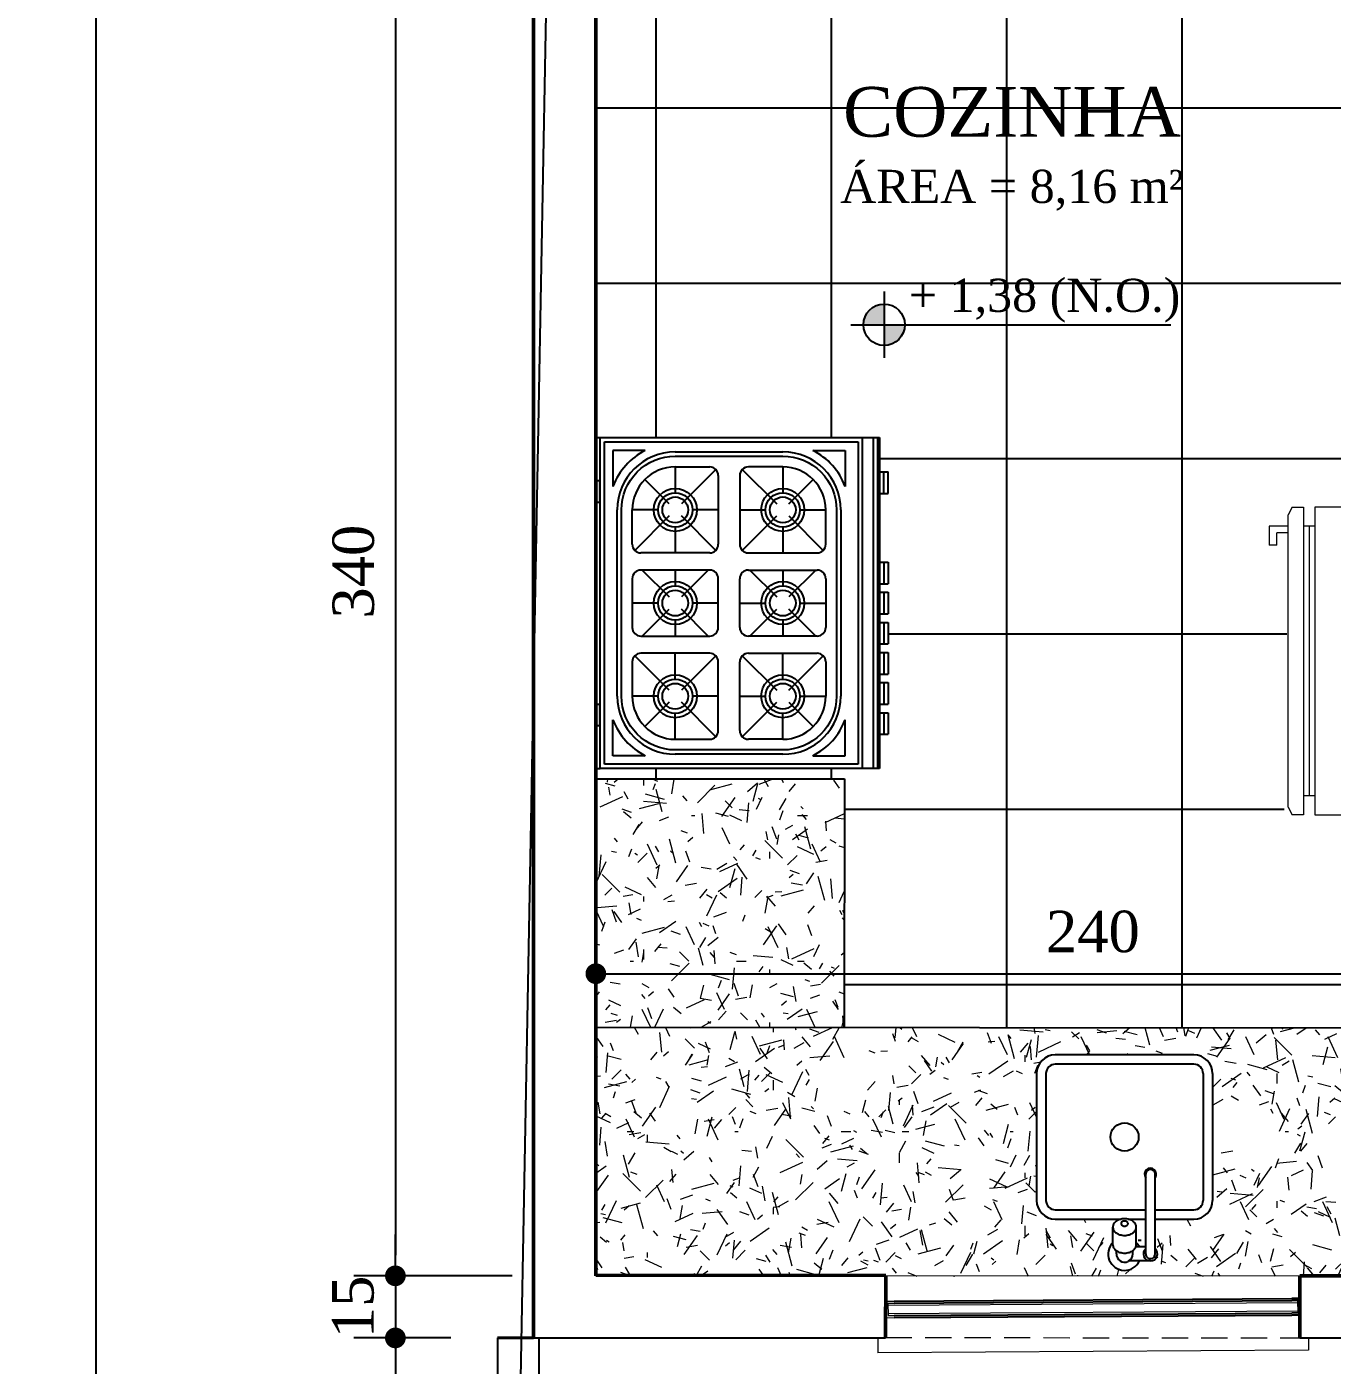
# Model space of a CAD drawing. Header units: centimetres. Extents: x -48696 to 156237, y -5617 to 29024.
# Drawn here: x -45875.9 to -45560.7, y 10159.6 to 10482.7 of the extents above; entities that cross this region are included whole.
import ezdxf

# ---------------------------------------------------------------- set-up
doc = ezdxf.new("R2010")
doc.units = ezdxf.units.CM
doc.linetypes.add('ACAD_ISO06W100', pattern=[36, 24, -3, 0, -3, 0, -3, 0, -3])
doc.linetypes.add('HIDDEN', pattern=[9.525, 6.35, -3.175])
for name, color, linetype in [('ACESSORIOS', 2, 'Continuous'), ('COZ', 3, 'Continuous'), ('COZINHA', 2, 'Continuous'), ('Hachuria - Moveis', 1, 'Continuous'), ('PAREDES', 5, 'Continuous'), ('Piso', 55, 'Continuous'), ('PN010', 1, 'Continuous'), ('Portas-Cotas', 2, 'Continuous'), ('Texto', 2, 'Continuous')]:
    doc.layers.add(name, color=color, linetype=linetype)
for name, color, linetype, lineweight in [('Corte Planta', 4, 'ACAD_ISO06W100', 40), ('Hachura', 1, 'Continuous', 9), ('Nível Fachada', 7, 'Continuous', 70), ('Parede Baixa', 5, 'Continuous', 50), ('Pilares Sub-solo', 7, 'Continuous', 70), ('Portas - Janelas', 2, 'Continuous', 20), ('Projeção Janela', 15, 'HIDDEN', 9)]:
    doc.layers.add(name, color=color, linetype=linetype, lineweight=lineweight)
doc.styles.add('Valéria', font='romantic.ttf', dxfattribs={"height": 10})
doc.dimstyles.new('Cota - 50', dxfattribs={"dimtxt": 10, "dimasz": 5, "dimexe": 10, "dimexo": 20, "dimgap": 5, "dimtad": 1, "dimtxsty": 'Valéria', "dimblk": 'DOT', "dimcen": 0, "dimclrd": 12, "dimclre": 12, "dimclrt": 2, "dimazin": 2, "dimtfac": 1, "dimtix": 1, "dimtmove": 0, "dimatfit": 3, "dimldrblk": 'DOT', "dimfxl": 1, "dimarcsym": 0})

# ---------------------------------------------------------------- blocks, each defined once
blk = doc.blocks.new('Pia Bancada Planta 01')
at = {"layer": 'COZ', "color": 2}
for p, q in [((0.435, 0.1875), (0.165, 0.1875)), ((0.125, 0.1475), (0.125, 0.0074)), ((0.145, 0.1475), (0.145, -0.045)), ((0.435, 0.1675), (0.165, 0.1675)), ((0.455, -0.1475), (0.455, 0.1475)), ((0.475, -0.1475), (0.475, 0.1475)), ((0.0509, 0.0175), (0.0579, 0.0175)), ((0.0705, 0.025), (0.1081, 0.025)), ((0.0359, -0.055), (0.0359, -0.0115)), ((0.0509, -0.0175), (0.0579, -0.0175)), ((0.0659, -0.045), (0.0659, -0.0241)), ((0.0705, -0.025), (0.1081, -0.025)), ((0.125, -0.0074), (0.125, -0.045)), ((0.0509, -0.045), (0.2209, -0.045)), ((0.0509, -0.065), (0.2209, -0.065)), ((0.125, -0.065), (0.125, -0.1475)), ((0.145, -0.065), (0.145, -0.1475)), ((0.435, -0.1675), (0.165, -0.1675)), ((0.435, -0.1875), (0.165, -0.1875))]:
    blk.add_line(p, q, dxfattribs=at)
blk.add_lwpolyline([(0.0705, 0.025, 0.133256), (0.0641, 0.0233, 0.106756), (0.058, 0.0177, 0.082828), (0.0543, 0.0099, 0.071352), (0.0528, 0, 0.071352), (0.0543, -0.0099, 0.082828), (0.058, -0.0177, 0.106756), (0.0641, -0.0233, 0.133256), (0.0705, -0.025, 0.133256)], format="xyb", dxfattribs=at)
for points in [[(0.1081, -0.025, 0.133256), (0.1145, -0.0233, 0.106756), (0.1206, -0.0177, 0.082828), (0.1244, -0.0099, 0.071352), (0.1258, 0, 0.071352), (0.1244, 0.0099, 0.082828), (0.1206, 0.0177, 0.106756), (0.1145, 0.0233, 0.133256), (0.1081, 0.025, 0.133256), (0.1017, 0.0233, 0.106756), (0.0956, 0.0177, 0.082828), (0.0919, 0.0099, 0.071352), (0.0904, 0, 0.071352), (0.0919, -0.0099, 0.082828), (0.0956, -0.0177, 0.106756), (0.1017, -0.0233, 0.133256)], [(0.1156, 0.0075, 0.133256), (0.1137, 0.007, 0.106756), (0.1119, 0.0053, 0.082828), (0.1107, 0.003, 0.071352), (0.1103, 0, 0.071352), (0.1107, -0.003, 0.082828), (0.1119, -0.0053, 0.106756), (0.1137, -0.007, 0.133256), (0.1156, -0.0075, 0.133256), (0.1175, -0.007, 0.106756), (0.1194, -0.0053, 0.082828), (0.1205, -0.003, 0.071352), (0.1209, 0, 0.071352), (0.1205, 0.003, 0.082828), (0.1194, 0.0053, 0.106756), (0.1175, 0.007, 0.133256)]]:
    blk.add_lwpolyline(points, format="xyb", close=True, dxfattribs=at)
blk.add_circle((0.3, 0), 0.03, dxfattribs=at)
for centre, radius, start, end in [((0.165, 0.1475), 0.04, 90, 180), ((0.435, 0.1475), 0.04, 0, 90), ((0.165, 0.1475), 0.02, 90, 180), ((0.435, 0.1475), 0.02, 0, 90), ((0.0509, 0), 0.035, 45.5847, 244.6231), ((0.0509, 0), 0.0175, 90, 204.62), ((0.0259, -0.0115), 0.01, 0, 24.62), ((0.0509, 0), 0.0175, 211.0027, 270), ((0.0509, 0), 0.035, 295.3769, 314.4153), ((0.0509, -0.055), 0.015, 41.8103, 318.1897), ((0.0509, -0.055), 0.01, 90.0002, 270.0002), ((0.2209, -0.055), 0.0125, 233.1301, 126.8699), ((0.2209, -0.055), 0.01, 270.0001, 90.0001), ((0.165, -0.1475), 0.04, 180, 270), ((0.165, -0.1475), 0.02, 180, 270), ((0.435, -0.1475), 0.04, 270, 0), ((0.435, -0.1475), 0.02, 270, 360)]:
    blk.add_arc(centre, radius, start, end, dxfattribs=at)
blk = doc.blocks.new('6-PL')
at = {"layer": 'COZINHA'}
h = blk.add_hatch(color=1, dxfattribs=at)
h.dxf.hatch_style = 1
h.paths.add_polyline_path([(-69, -3), (-69, -4), (-64, -4), (-64, -3)])
h.paths.add_polyline_path([(-17, -3), (-17, -4), (-12, -4), (-12, -3)])
at = {"layer": 'COZINHA', "color": 15}
for p, q in [((-79, -3), (-69, -3)), ((-79, -3), (-79, -4)), ((-64, -3), (-17, -3)), ((-12, -3), (-2, -3)), ((-2, -3), (-2, -4)), ((-76, -7), (-67.64, -7)), ((-76, -14.51), (-76, -7)), ((-5, -7), (-13.36, -7)), ((-5, -14.51), (-5, -7)), ((-76, -53.49), (-76, -61)), ((-5, -53.49), (-5, -61)), ((-76, -61), (-67.64, -61)), ((-5, -61), (-13.36, -61)), ((-2, -67.5), (-79, -67.5)), ((-2, -68.5), (-79, -68.5))]:
    blk.add_line(p, q, dxfattribs=at)
at = {"layer": 'COZINHA', "color": 1}
for p, q in [((-69, -3), (-64, -3)), ((-69, -3), (-69, -4)), ((-64, -3), (-64, -4)), ((-17, -3), (-12, -3)), ((-17, -3), (-17, -4)), ((-12, -3), (-12, -4)), ((-79, -4), (-2, -4)), ((-78, -5), (-3, -5)), ((-78, -64), (-78, -5)), ((-3, -5), (-3, -64)), ((-62.17, -8), (-18.83, -8)), ((-62.17, -17.5), (-62.17, -11.5)), ((-54.17, -11.5), (-62.17, -11.5)), ((-60.75, -20.09), (-52.75, -12.09)), ((-34.83, -11.5), (-46.17, -11.5)), ((-40.5, -17.5), (-40.5, -11.5)), ((-20.25, -20.09), (-28.25, -12.09)), ((-26.83, -11.5), (-18.83, -11.5)), ((-18.83, -17.5), (-18.83, -11.5)), ((-63.58, -20.09), (-69.24, -14.43)), ((-52.17, -29.5), (-52.17, -13.5)), ((-48.17, -13.5), (-48.17, -29.5)), ((-48.17, -13.83), (-41.91, -20.09)), ((-32.83, -13.83), (-39.09, -20.09)), ((-32.83, -29.5), (-32.83, -13.5)), ((-28.83, -29.5), (-28.83, -13.5)), ((-17.42, -20.09), (-11.76, -14.43)), ((-75.67, -46.5), (-75.67, -21.5)), ((-72.17, -21.5), (-72.17, -29.5)), ((-72.17, -21.5), (-66.17, -21.5)), ((-58.17, -21.5), (-52.17, -21.5)), ((-44.5, -21.5), (-48.17, -21.5)), ((-32.83, -21.5), (-36.5, -21.5)), ((-22.83, -21.5), (-28.83, -21.5)), ((-8.83, -21.5), (-14.83, -21.5)), ((-8.83, -21.5), (-8.83, -29.5)), ((-5.33, -21.5), (-5.33, -46.5)), ((-71.58, -30.91), (-63.58, -22.91)), ((-52.75, -30.91), (-60.75, -22.91)), ((-48.17, -29.17), (-41.91, -22.91)), ((-32.83, -29.17), (-39.09, -22.91)), ((-28.25, -30.91), (-20.25, -22.91)), ((-9.42, -30.91), (-17.42, -22.91)), ((-62.17, -31.5), (-62.17, -25.5)), ((-40.5, -31.5), (-40.5, -25.5)), ((-18.83, -31.5), (-18.83, -25.5)), ((-70.17, -31.5), (-54.17, -31.5)), ((-46.17, -31.5), (-34.83, -31.5)), ((-10.83, -31.5), (-26.83, -31.5)), ((-71.58, -37.09), (-63.58, -45.09)), ((-70.17, -36.5), (-54.17, -36.5)), ((-62.17, -36.5), (-62.17, -42.5)), ((-52.75, -37.09), (-60.75, -45.09)), ((-46.17, -36.5), (-34.83, -36.5)), ((-40.5, -36.5), (-40.5, -42.5)), ((-28.25, -37.09), (-20.25, -45.09)), ((-10.83, -36.5), (-26.83, -36.5)), ((-18.83, -36.5), (-18.83, -42.5)), ((-9.42, -37.09), (-17.42, -45.09)), ((-72.17, -46.5), (-72.17, -38.5)), ((-52.17, -38.5), (-52.17, -54.5)), ((-48.17, -54.5), (-48.17, -38.5)), ((-48.17, -38.83), (-41.91, -45.09)), ((-32.83, -38.83), (-39.09, -45.09)), ((-32.83, -38.5), (-32.83, -54.5)), ((-28.83, -38.5), (-28.83, -54.5)), ((-8.83, -46.5), (-8.83, -38.5)), ((-72.17, -46.5), (-66.17, -46.5)), ((-58.17, -46.5), (-52.17, -46.5)), ((-44.5, -46.5), (-48.17, -46.5)), ((-32.83, -46.5), (-36.5, -46.5)), ((-22.83, -46.5), (-28.83, -46.5)), ((-8.83, -46.5), (-14.83, -46.5)), ((-63.58, -47.91), (-69.24, -53.57)), ((-60.75, -47.91), (-52.75, -55.91)), ((-48.17, -54.17), (-41.91, -47.91)), ((-32.83, -54.17), (-39.09, -47.91)), ((-20.25, -47.91), (-28.25, -55.91)), ((-17.42, -47.91), (-11.76, -53.57)), ((-62.17, -50.5), (-62.17, -56.5)), ((-40.5, -50.5), (-40.5, -56.5)), ((-18.83, -50.5), (-18.83, -56.5)), ((-54.17, -56.5), (-62.17, -56.5)), ((-34.83, -56.5), (-46.17, -56.5)), ((-26.83, -56.5), (-18.83, -56.5)), ((-18.83, -60), (-62.17, -60)), ((-3, -64), (-78, -64)), ((-66, -70), (-71, -70)), ((-59, -70), (-64, -70)), ((-52, -70), (-57, -70)), ((-45, -70), (-50, -70)), ((-38, -70), (-43, -70)), ((-31, -70), (-36, -70)), ((-15, -70), (-10, -70))]:
    blk.add_line(p, q, dxfattribs=at)
at = {"layer": 'COZINHA', "color": 2}
for p, q in [((-79, -69), (-79, -4)), ((-2, -4), (-2, -69)), ((-2, -65), (-79, -65)), ((-2, -69), (-79, -69)), ((-71, -69), (-71, -71)), ((-66, -71), (-71, -71)), ((-66, -69), (-66, -71)), ((-64, -69), (-64, -71)), ((-64, -69), (-64, -71)), ((-59, -71), (-64, -71)), ((-59, -69), (-59, -71)), ((-57, -69), (-57, -71)), ((-52, -71), (-57, -71)), ((-52, -69), (-52, -71)), ((-50, -69), (-50, -71)), ((-45, -71), (-50, -71)), ((-45, -69), (-45, -71)), ((-43, -69), (-43, -71)), ((-38, -71), (-43, -71)), ((-38, -69), (-38, -71)), ((-36, -69), (-36, -71)), ((-31, -71), (-36, -71)), ((-31, -69), (-31, -71)), ((-15, -69), (-15, -71)), ((-15, -71), (-10, -71)), ((-10, -69), (-10, -71))]:
    blk.add_line(p, q, dxfattribs=at)
at = {"layer": 'COZINHA', "color": 15}
blk.add_lwpolyline([(-62.17, -59, -0.414214), (-74.67, -46.5), (-74.67, -21.5, -0.414214), (-62.17, -9), (-18.83, -9, -0.414214), (-6.33, -21.5), (-6.33, -46.5, -0.414214), (-18.83, -59)], format="xyb", close=True, dxfattribs=at)
for centre in [(-62.17, -21.5), (-40.5, -21.5), (-18.83, -21.5), (-62.17, -46.5), (-40.5, -46.5), (-18.83, -46.5)]:
    blk.add_circle(centre, 5, dxfattribs=at)
at = {"layer": 'COZINHA', "color": 1}
for centre, radius in [((-62.17, -21.5), 4), ((-62.17, -21.5), 3), ((-40.5, -21.5), 4), ((-40.5, -21.5), 3), ((-18.83, -21.5), 4), ((-18.83, -21.5), 3), ((-62.17, -46.5), 4), ((-62.17, -46.5), 3), ((-40.5, -46.5), 4), ((-40.5, -46.5), 3), ((-18.83, -46.5), 4), ((-18.83, -46.5), 3)]:
    blk.add_circle(centre, radius, dxfattribs=at)
at = {"layer": 'COZINHA', "color": 15}
for centre, start, end in [((-62.17, -21.5), 110.6935, 153.1857), ((-18.83, -21.5), 26.8143, 69.3065), ((-62.17, -46.5), 206.8143, 249.3065), ((-18.83, -46.5), 290.6935, 333.1857)]:
    blk.add_arc(centre, 15.5, start, end, dxfattribs=at)
at = {"layer": 'COZINHA', "color": 1}
for centre, radius, start, end in [((-62.17, -21.5), 13.5, 90, 180), ((-18.83, -21.5), 13.5, 0, 90), ((-62.17, -21.5), 10, 90, 180), ((-54.17, -13.5), 2, 0, 90), ((-46.17, -13.5), 2, 90, 180), ((-34.83, -13.5), 2, 0, 90), ((-26.83, -13.5), 2, 90, 180), ((-18.83, -21.5), 10, 0, 90), ((-70.17, -29.5), 2, 180, 270), ((-54.17, -29.5), 2, 270, 0), ((-46.17, -29.5), 2, 180, 270), ((-34.83, -29.5), 2, 270, 0), ((-26.83, -29.5), 2, 180, 270), ((-10.83, -29.5), 2, 270, 0), ((-70.17, -38.5), 2, 90, 180), ((-54.17, -38.5), 2, 0, 90), ((-46.17, -38.5), 2, 90, 180), ((-34.83, -38.5), 2, 0, 90), ((-26.83, -38.5), 2, 90, 180), ((-10.83, -38.5), 2, 0, 90), ((-62.17, -46.5), 13.5, 180, 270), ((-62.17, -46.5), 10, 180, 270), ((-18.83, -46.5), 13.5, 270, 0), ((-18.83, -46.5), 10, 270, 0), ((-54.17, -54.5), 2, 270, 0), ((-46.17, -54.5), 2, 180, 270), ((-34.83, -54.5), 2, 270, 0), ((-26.83, -54.5), 2, 180, 270)]:
    blk.add_arc(centre, radius, start, end, dxfattribs=at)
blk = doc.blocks.new('Fogão 6 Planta 04')
at = {"layer": 'PAREDES', "xscale": -1}
blk.add_blockref('6-PL', (340.76, 314.37), dxfattribs=at)
blk = doc.blocks.new('gel')
at = {"layer": 'Hachura'}
for p, q in [((33132.79, 7050.49), (33203.79, 7050.49)), ((33132.79, 7050.49), (33132.79, 7048.49)), ((33203.79, 7050.49), (33203.79, 7048.49)), ((33208.79, 7048.49), (33127.79, 7048.49)), ((33127.79, 7048.49), (33127.79, 6977.99)), ((33208.79, 7039.49), (33208.79, 7048.49)), ((33208.79, 6977.99), (33208.79, 7039.49)), ((33127.79, 6977.99), (33132.79, 6977.99)), ((33132.79, 6977.99), (33203.79, 6977.99)), ((33132.79, 6977.99), (33132.79, 6974.99)), ((33132.79, 6976.49), (33203.79, 6976.49)), ((33203.79, 6977.99), (33208.79, 6977.99)), ((33203.79, 6977.99), (33203.79, 6974.99)), ((33127.79, 6971.99), (33127.79, 6974.99)), ((33127.79, 6974.99), (33208.79, 6974.99)), ((33208.79, 6974.99), (33208.79, 6971.99)), ((33127.79, 6971.99), (33129.79, 6970.99)), ((33206.79, 6970.99), (33129.79, 6970.99)), ((33134.51, 6970.99), (33134.51, 6967.99)), ((33206.79, 6970.99), (33208.79, 6971.99)), ((33132.79, 6965.99), (33137.79, 6965.99)), ((33137.79, 6967.99), (33134.51, 6967.99)), ((33137.79, 6967.99), (33137.79, 6965.99))]:
    blk.add_line(p, q, dxfattribs=at)
blk.add_lwpolyline([(33132.81, 6970.99), (33132.79, 6968.99), (33132.79, 6965.99)], dxfattribs=at)
blk = doc.blocks.new('_Dot')
at = {"color": 0, "linetype": 'ByBlock', "lineweight": -2}
blk.add_line((-0.5, 0), (-1, 0), dxfattribs=at)
at = {"color": 0, "linetype": 'ByBlock', "const_width": 0.5}
blk.add_lwpolyline([(-0.25, 0, 1), (0.25, 0, 1)], format="xyb", close=True, dxfattribs=at)
blk = doc.blocks.new('*D1685')
at = {"color": 12, "lineweight": -2, "transparency": 16777216}
for p, q in [((-45773.54, 12272.74), (-45869.23, 12272.74)), ((-45859.23, 12267.74), (-45859.23, 9837.74)), ((-45778.11, 9832.74), (-45869.23, 9832.74))]:
    blk.add_line(p, q, dxfattribs=at)
at = {"layer": 'Defpoints', "color": 0, "transparency": 16777216}
for p in [(-45753.54, 12272.74), (-45859.23, 9832.74), (-45758.11, 9832.74)]:
    blk.add_point(p, dxfattribs=at)
at = {"color": 12, "lineweight": -2, "transparency": 16777216, "xscale": 5, "yscale": 5, "zscale": 5}
for p, rotation in [((-45859.23, 12272.74), 90), ((-45859.23, 9832.74), 270)]:
    blk.add_blockref('_Dot', p, dxfattribs=dict(at, rotation=rotation))
at = {"color": 2, "transparency": 16777216, "insert": (-45869.35, 11052.74), "char_height": 10, "attachment_point": 5, "rotation": 90, "style": 'Valéria'}
blk.add_mtext('2440', dxfattribs=at)
blk = doc.blocks.new('*D1702')
at = {"color": 12, "lineweight": -2, "transparency": 16777216}
for p, q in [((-45758.51, 10521.15), (-45796.91, 10521.15)), ((-45786.91, 10516.15), (-45786.91, 10186.15)), ((-45758.74, 10181.15), (-45796.91, 10181.15))]:
    blk.add_line(p, q, dxfattribs=at)
at = {"layer": 'Defpoints', "color": 0, "transparency": 16777216}
for p in [(-45738.51, 10521.15), (-45786.91, 10181.15), (-45738.74, 10181.15)]:
    blk.add_point(p, dxfattribs=at)
at = {"color": 12, "lineweight": -2, "transparency": 16777216, "xscale": 5, "yscale": 5, "zscale": 5}
for p, rotation in [((-45786.91, 10521.15), 90), ((-45786.91, 10181.15), 270)]:
    blk.add_blockref('_Dot', p, dxfattribs=dict(at, rotation=rotation))
at = {"color": 2, "transparency": 16777216, "insert": (-45797.02, 10351.15), "char_height": 10, "attachment_point": 5, "rotation": 90, "style": 'Valéria'}
blk.add_mtext('340', dxfattribs=at)
blk = doc.blocks.new('*D1761')
at = {"color": 12, "lineweight": -2, "transparency": 16777216}
for p, q in [((-45786.91, 10186.15), (-45786.91, 10191.15)), ((-45758.74, 10181.15), (-45796.91, 10181.15)), ((-45786.91, 10181.15), (-45786.91, 10166.16)), ((-45773.54, 10166.16), (-45796.91, 10166.16)), ((-45786.91, 10161.16), (-45786.91, 10156.16))]:
    blk.add_line(p, q, dxfattribs=at)
at = {"layer": 'Defpoints', "color": 0, "transparency": 16777216}
for p in [(-45738.74, 10181.15), (-45786.91, 10166.16), (-45753.54, 10166.16)]:
    blk.add_point(p, dxfattribs=at)
at = {"color": 12, "lineweight": -2, "transparency": 16777216, "xscale": 5, "yscale": 5, "zscale": 5}
for p, rotation in [((-45786.91, 10181.15), 270), ((-45786.91, 10166.16), 90)]:
    blk.add_blockref('_Dot', p, dxfattribs=dict(at, rotation=rotation))
at = {"color": 2, "transparency": 16777216, "insert": (-45797.1, 10173.66), "char_height": 10, "attachment_point": 5, "rotation": 90, "style": 'Valéria'}
blk.add_mtext('15', dxfattribs=at)
blk = doc.blocks.new('*D1762')
at = {"color": 12, "lineweight": -2, "transparency": 16777216}
for p, q in [((-45773.54, 10166.16), (-45796.91, 10166.16)), ((-45786.91, 10161.16), (-45786.91, 9848.16)), ((-45773.54, 9843.16), (-45796.91, 9843.16))]:
    blk.add_line(p, q, dxfattribs=at)
at = {"layer": 'Defpoints', "color": 0, "transparency": 16777216}
for p in [(-45753.54, 10166.16), (-45786.91, 9843.16), (-45753.54, 9843.16)]:
    blk.add_point(p, dxfattribs=at)
at = {"color": 12, "lineweight": -2, "transparency": 16777216, "xscale": 5, "yscale": 5, "zscale": 5}
for p, rotation in [((-45786.91, 10166.16), 90), ((-45786.91, 9843.16), 270)]:
    blk.add_blockref('_Dot', p, dxfattribs=dict(at, rotation=rotation))
at = {"color": 2, "transparency": 16777216, "insert": (-45797.01, 10004.66), "char_height": 10, "attachment_point": 5, "rotation": 90, "style": 'Valéria'}
blk.add_mtext('323', dxfattribs=at)
blk = doc.blocks.new('*D1714')
at = {"color": 12, "lineweight": -2, "transparency": 16777216}
for p, q in [((-45738.51, 10201.15), (-45738.51, 10264.09)), ((-45498.51, 10201.15), (-45498.51, 10264.09)), ((-45733.51, 10254.09), (-45503.51, 10254.09))]:
    blk.add_line(p, q, dxfattribs=at)
at = {"layer": 'Defpoints', "color": 0, "transparency": 16777216}
for p in [(-45498.51, 10254.09), (-45738.51, 10181.15), (-45498.51, 10181.15)]:
    blk.add_point(p, dxfattribs=at)
at = {"color": 12, "lineweight": -2, "transparency": 16777216, "xscale": 5, "yscale": 5, "zscale": 5, "rotation": 180}
blk.add_blockref('_Dot', (-45738.51, 10254.09), dxfattribs=at)
at = {"color": 12, "lineweight": -2, "transparency": 16777216, "xscale": 5, "yscale": 5, "zscale": 5}
blk.add_blockref('_Dot', (-45498.51, 10254.09), dxfattribs=at)
at = {"color": 2, "transparency": 16777216, "insert": (-45618.51, 10264.21), "char_height": 10, "attachment_point": 5, "style": 'Valéria'}
blk.add_mtext('240', dxfattribs=at)

msp = doc.modelspace()

# ---------------------------------------------------------------- hatches: boundary and pattern name
h = msp.add_hatch()
h.set_pattern_fill('GRASS2', color=74, scale=15, pattern_type=2)
h.set_pattern_definition([(360, (-35556.843, -1339.721), (15, 15), [2.25, -0.45, 0.6, -0.45, 2.25, -9]), (360, (-35557.593, -1339.271), (15, 15), [1.5, -1.125, 2.25, -1.125, 1.5, -7.5]), (360, (-35552.343, -1333.271), (15, 15), [1.875, -0.75, 1.875, -10.5]), (360, (-35559.843, -1330.271), (15, 15), [0.75, -1.5, 0.75, -12]), (90, (-35558.343, -1330.271), (-15, 15), [1.35, -13.65]), (90, (-35553.843, -1339.271), (-15, 15), [1.5, -13.5]), (90, (-35550.093, -1333.271), (-15, 15), [1.5, -13.5]), (45, (-35551.893, -1339.421), (9e-15, 15), [1.5, -19.713203]), (135, (-35555.793, -1339.421), (-15, 9e-15), [1.5, -19.713203]), (63.43495, (-35552.343, -1339.3465), (8e-10, 15), [1.5, -32.04102]), (75.963757, (-35553.093, -1339.2715), (5e-10, 15), [1.5, -60.346584]), (75.963757, (-35549.343, -1333.2715), (5e-10, 15), [1.2, -60.646584]), (75.963757, (-35558.043, -1330.2715), (5e-10, 15), [1.05, -60.796584]), (104.036243, (-35554.593, -1339.2715), (-5e-10, 15), [1.5, -60.346584]), (104.036243, (-35550.843, -1333.2715), (-5e-10, 15), [1.2, -60.646584]), (104.036243, (-35558.643, -1330.2715), (-5e-10, 15), [1.05, -60.796584]), (116.56505, (-35555.343, -1339.3465), (-6e-09, 15), [1.5, -32.041002])])
h.paths.add_polyline_path([(-45605.76078, 10194.83309), (-45608.54427, 10194.83309), (-45608.54427, 10194.06821), (-45607.66089, 10193.60976), (-45607.66089, 10192.19222), (-45607.66089, 10188.77875, -0.047372104), (-45607.27686, 10188.13458), (-45605.76078, 10188.13458)])
at = {"layer": 'Hachura', "transparency": 33554687}
h = msp.add_hatch(dxfattribs=at)
h.set_pattern_fill('TEXTURED', color=55, scale=40, angle=270, pattern_type=2)
h.set_pattern_definition([(270, (-29067.817, -1503.716), (30.4, -17.6), [1.6, -26.8, 1.2, -11.6, 2.4, -28.4]), (275, (-29053.417, -1485.716), (31.09103, -15.750172), [3.2, -26.8, 2.4, -11.6, 4.8, -28.4]), (280, (-29051.417, -1496.116), (38.045905, -10.75682), [2.8, -6.8, 3.6, -21.2, 2, -26.4]), (285, (-29047.817, -1488.916), (35.95474, -9.00093), [5.6, -6.8, 6, -21.2, 4.4, -26.4]), (290, (-29064.217, -1492.116), (29.4635, -17.796127), [3.2, -22, 2.8, -16.4, 2, -12.8]), (295, (-29069.817, -1497.716), (29.161135, -19.944628), [4.4, -22, 5.6, -16.4, 4.8, -12.8]), (300, (-29066.617, -1503.716), (33.873582, 2.929234), [2, -13.2, 1.6, -19.6, 1.2, -26]), (305, (-29081.017, -1485.716), (39.68401, -2.976477), [4.4, -13.2, 3.2, -19.6, 2.4, -26]), (310, (-29057.817, -1492.516), (28.84938, -4.511456), [1.6, -17.6, 1.2, -11.2, 3.2, -20.4]), (315, (-29072.217, -1492.516), (39.315137, 8.20244), [3.2, -17.6, 2.4, -11.2, 6, -20.4]), (320, (-29072.217, -1498.516), (31.431133, 10.699715), [0.8, -14.8, 2, -24.4, 2.4, -12.4]), (330, (-29069.417, -1499.716), (29.827688, 13.26307), [2, -16.4, 0.8, -19.2, 1.6, -14.8]), (335, (-29069.417, -1485.316), (41.609064, 9.726552), [4.4, -16.4, 1.6, -19.2, 3.2, -14.8]), (340, (-29074.217, -1495.316), (28.744913, 14.652303), [1.2, -7.6, 2.4, -12.8, 1.6, -17.6]), (345, (-29077.817, -1480.916), (31.08549, 31.01116), [2.4, -7.6, 4.8, -12.8, 3.2, -17.6]), (350, (-29050.617, -1497.316), (21.962593, 27.808713), [2.8, -17.6, 1.2, -20.8, 2.4, -19.6]), (355, (-29079.417, -1500.916), (19.76909, 33.20336), [5.6, -17.6, 2.4, -20.8, 4.8, -19.6]), (360, (-29067.817, -1499.716), (14.8, 35.2), [2.4, -12.4, 1.6, -24.4, 0.8, -24.8]), (5, (-29053.417, -1485.316), (26.021003, 37.611), [4.8, -12.4, 1.6, -24.4, 1.6, -24.8]), (10, (-29055.417, -1493.316), (19.352705, 33.06286), [2.8, -15.6, 2.4, -12.8, 2.8, -29.2]), (15, (-29048.217, -1500.516), (16.397444, 34.623746), [5.6, -15.6, 4.8, -12.8, 5.6, -29.2]), (20, (-29078.217, -1490.516), (10.892152, 32.058712), [3.2, -10.4, 1.6, -21.2, 2.4, -23.2]), (25, (-29078.217, -1512.116), (8.056603, 32.886033), [6, -10.4, 3.2, -21.2, 4.8, -23.2]), (30, (-29073.417, -1479.716), (3.79897, 38.219993), [2, -26.8, 2.4, -12.4, 2.8, -16.4]), (35, (-29069.817, -1483.316), (1.337493, 43.41948), [4.4, -26.8, 4.8, -12.4, 5.6, -16.4]), (40, (-29082.217, -1488.516), (9.502144, 37.21437), [1.2, -8.8, 1.6, -17.2, 3.2, -22.4]), (45, (-29078.617, -1492.116), (6.22254, 42.992092), [2.4, -8.8, 3.2, -17.2, 6, -22.4]), (50, (-29050.217, -1476.516), (-4.560758, 29.412914), [2.4, -14.4, 2.8, -12.4, 1.6, -16.8]), (55, (-29075.417, -1492.516), (-10.055855, 30.968367), [4.8, -14.4, 5.6, -12.4, 3.2, -16.8]), (60, (-29084.617, -1509.716), (-16.1023, 27.309996), [1.6, -11.2, 3.2, -24.8, 2.8, -22.8]), (65, (-29062.617, -1506.116), (-13.856973, 35.59079), [3.2, -11.2, 6, -24.8, 5.6, -22.8]), (70, (-29062.217, -1483.316), (-21.65716, 31.720143), [2.4, -16.8, 2, -15.2, 1.6, -24.4]), (75, (-29076.617, -1479.716), (-26.884924, 34.120974), [4.8, -16.8, 4.4, -15.2, 3.2, -24.4]), (80, (-29071.817, -1485.716), (-22.549755, 28.75254), [3.6, -13.2, 2.4, -18, 3.2, -17.6]), (85, (-29053.817, -1503.716), (-32.1425, 27.30531), [4.4, -13.2, 4.8, -18, 5.2, -17.6])])
h.paths.add_polyline_path([(-45678.50347, 10301.11717), (-45738.53845, 10301.15218), (-45738.53845, 10241.15217), (-45678.53846, 10241.11718)])
h = msp.add_hatch(dxfattribs=at)
h.set_pattern_fill('TEXTURED', color=55, scale=40, angle=270, pattern_type=2)
h.set_pattern_definition([(270, (-35542.143, -1368.82), (30.4, -17.6), [1.6, -26.8, 1.2, -11.6, 2.4, -28.4]), (275, (-35527.743, -1350.821), (31.09103, -15.75017), [3.2, -26.8, 2.4, -11.6, 4.8, -28.4]), (280, (-35525.743, -1361.22), (38.045905, -10.75682), [2.8, -6.8, 3.6, -21.2, 2, -26.4]), (285, (-35522.143, -1354.02), (35.95474, -9.00093), [5.6, -6.8, 6, -21.2, 4.4, -26.4]), (290, (-35538.543, -1357.221), (29.4635, -17.796127), [3.2, -22, 2.8, -16.4, 2, -12.8]), (295, (-35544.143, -1362.821), (29.161135, -19.944628), [4.4, -22, 5.6, -16.4, 4.8, -12.8]), (300, (-35540.943, -1368.82), (33.87358, 2.929234), [2, -13.2, 1.6, -19.6, 1.2, -26]), (305, (-35555.343, -1350.82), (39.68401, -2.97648), [4.4, -13.2, 3.2, -19.6, 2.4, -26]), (310, (-35532.143, -1357.621), (28.84938, -4.511456), [1.6, -17.6, 1.2, -11.2, 3.2, -20.4]), (315, (-35546.543, -1357.62), (39.31514, 8.20244), [3.2, -17.6, 2.4, -11.2, 6, -20.4]), (320, (-35546.543, -1363.621), (31.43113, 10.699715), [0.8, -14.8, 2, -24.4, 2.4, -12.4]), (330, (-35543.743, -1364.821), (29.82769, 13.26307), [2, -16.4, 0.8, -19.2, 1.6, -14.8]), (335, (-35543.743, -1350.421), (41.609064, 9.72655), [4.4, -16.4, 1.6, -19.2, 3.2, -14.8]), (340, (-35548.543, -1360.421), (28.744913, 14.652303), [1.2, -7.6, 2.4, -12.8, 1.6, -17.6]), (345, (-35552.143, -1346.02), (31.08549, 31.01116), [2.4, -7.6, 4.8, -12.8, 3.2, -17.6]), (350, (-35524.943, -1362.42), (21.962593, 27.80871), [2.8, -17.6, 1.2, -20.8, 2.4, -19.6]), (355, (-35553.743, -1366.02), (19.76909, 33.20336), [5.6, -17.6, 2.4, -20.8, 4.8, -19.6]), (360, (-35542.143, -1364.82), (14.8, 35.2), [2.4, -12.4, 1.6, -24.4, 0.8, -24.8]), (5, (-35527.743, -1350.42), (26.021, 37.611), [4.8, -12.4, 1.6, -24.4, 1.6, -24.8]), (10, (-35529.743, -1358.421), (19.352705, 33.06286), [2.8, -15.6, 2.4, -12.8, 2.8, -29.2]), (15, (-35522.543, -1365.621), (16.397444, 34.623746), [5.6, -15.6, 4.8, -12.8, 5.6, -29.2]), (20, (-35552.543, -1355.621), (10.89215, 32.05871), [3.2, -10.4, 1.6, -21.2, 2.4, -23.2]), (25, (-35552.543, -1377.221), (8.056603, 32.886033), [6, -10.4, 3.2, -21.2, 4.8, -23.2]), (30, (-35547.743, -1344.82), (3.79897, 38.21999), [2, -26.8, 2.4, -12.4, 2.8, -16.4]), (35, (-35544.143, -1348.42), (1.33749, 43.41948), [4.4, -26.8, 4.8, -12.4, 5.6, -16.4]), (40, (-35556.543, -1353.621), (9.502144, 37.21437), [1.2, -8.8, 1.6, -17.2, 3.2, -22.4]), (45, (-35552.943, -1357.221), (6.22254, 42.992092), [2.4, -8.8, 3.2, -17.2, 6, -22.4]), (50, (-35524.543, -1341.621), (-4.56076, 29.412914), [2.4, -14.4, 2.8, -12.4, 1.6, -16.8]), (55, (-35549.743, -1357.621), (-10.055855, 30.968367), [4.8, -14.4, 5.6, -12.4, 3.2, -16.8]), (60, (-35558.943, -1374.821), (-16.1023, 27.309996), [1.6, -11.2, 3.2, -24.8, 2.8, -22.8]), (65, (-35536.943, -1371.221), (-13.856973, 35.59079), [3.2, -11.2, 6, -24.8, 5.6, -22.8]), (70, (-35536.543, -1348.42), (-21.65716, 31.720143), [2.4, -16.8, 2, -15.2, 1.6, -24.4]), (75, (-35550.943, -1344.82), (-26.88492, 34.120974), [4.8, -16.8, 4.4, -15.2, 3.2, -24.4]), (80, (-35546.143, -1350.821), (-22.549755, 28.75254), [3.6, -13.2, 2.4, -18, 3.2, -17.6]), (85, (-35528.143, -1368.82), (-32.1425, 27.30531), [4.4, -13.2, 4.8, -18, 5.2, -17.6])])
h.paths.add_polyline_path([(-45589.61078, 10199.36643, -0.414213562), (-45594.14411, 10194.83309), (-45603.49411, 10194.83309), (-45603.49411, 10187.70168, -0.688500258), (-45604.62744, 10184.73458), (-45607.27686, 10184.73458, -1.181648871), (-45613.69411, 10189.21067), (-45613.69411, 10192.91989, -0.133256151), (-45613.49667, 10193.64755, -0.10675627), (-45612.86425, 10194.33655, -0.08282753), (-45611.98321, 10194.76236, -0.017976758), (-45611.70502, 10194.83309), (-45627.57744, 10194.83309, -0.414213562), (-45632.11078, 10199.36643), (-45632.11078, 10229.96643, -0.414213562), (-45627.57744, 10234.49976), (-45594.14411, 10234.49976, -0.414213562), (-45589.61078, 10229.96643)], flags=16)
h.paths.add_polyline_path([(-45605.76078, 10188.13458), (-45608.12618, 10188.13458, 0.093395814), (-45608.02744, 10188.65853), (-45608.02744, 10189.21067, -0.035749085), (-45607.66089, 10188.77875), (-45607.66089, 10192.19222), (-45607.66089, 10193.60976), (-45608.54427, 10194.06821), (-45608.54427, 10194.83309), (-45605.76078, 10194.83309)], flags=0)
h.paths.add_polyline_path([(-45614.26078, 10214.66643, -1), (-45607.46078, 10214.66643, -1)], flags=0)
h.paths.add_polyline_path([(-45610.07001, 10193.98819, -0.133256151), (-45610.01078, 10193.76989, -0.133256151), (-45610.07001, 10193.55159, -0.10675627), (-45610.25974, 10193.34489, -0.08282753), (-45610.52405, 10193.21714, -0.071351749), (-45610.86078, 10193.16885, -0.106526581), (-45611.3526, 10193.28227, -0.155010419), (-45611.65155, 10193.55159, -0.133256151), (-45611.71078, 10193.76989, -0.133256151), (-45611.65155, 10193.98819, -0.10675627), (-45611.46182, 10194.19489, -0.08282753), (-45611.19751, 10194.32263, -0.071351749), (-45610.86078, 10194.37093, -0.106526581), (-45610.36895, 10194.25751, -0.155010419)], flags=0)
h.paths.add_polyline_path([(-45498.53845, 10241.01219), (-45558.42535, 10241.04712), (-45558.42535, 10181.18338), (-45498.53845, 10181.14845)])
h.paths.add_polyline_path([(-45558.42535, 10241.04712), (-45738.53845, 10241.15217), (-45738.53845, 10181.15216), (-45655.25845, 10181.10359), (-45558.42535, 10181.04711)])
at = {"layer": 'Piso'}
h = msp.add_hatch(dxfattribs=at)
h.set_pattern_fill('ANSI37', color=256, scale=13.333333, angle=45)
h.set_pattern_definition([(90, (-29087.017, -1474.916), (-42.33333, 3e-14), []), (180, (-29087.017, -1474.916), (-3e-14, -42.33333), [])])
edge = h.paths.add_edge_path()
edge.add_line((-45738.53845, 10521.1537), (-45738.53845, 10383.52854))
edge.add_line((-45738.53845, 10383.52854), (-45670.03045, 10383.52854))
edge.add_line((-45670.03045, 10383.52854), (-45670.03045, 10375.22454))
edge.add_line((-45670.03045, 10375.22454), (-45667.95445, 10375.22454))
edge.add_line((-45667.95445, 10375.22454), (-45667.95445, 10311.90654))
edge.add_line((-45667.95445, 10311.90654), (-45670.03045, 10311.90654))
edge.add_line((-45670.03045, 10311.90654), (-45670.03045, 10303.60254))
edge.add_line((-45670.03045, 10303.60254), (-45738.53845, 10303.60254))
edge.add_line((-45738.53845, 10303.60254), (-45738.53988, 10301.15218))
edge.add_line((-45738.53988, 10301.15218), (-45678.50347, 10301.11717))
edge.add_line((-45678.50347, 10301.11717), (-45678.53846, 10241.11718))
edge.add_line((-45678.53846, 10241.11718), (-45498.50348, 10241.11718))
edge.add_line((-45498.50348, 10241.11718), (-45498.50348, 10297.03224))
edge.add_line((-45498.50348, 10297.03224), (-45500.28314, 10297.03224))
edge.add_line((-45500.28314, 10297.03224), (-45500.28314, 10292.44891))
edge.add_line((-45500.28314, 10292.44891), (-45572.33865, 10292.44891))
edge.add_line((-45572.33865, 10292.44891), (-45571.32481, 10360.54368))
edge.add_line((-45571.32481, 10360.54368), (-45574.07481, 10360.54368))
edge.add_line((-45574.07481, 10360.54368), (-45574.07481, 10357.53224))
edge.add_line((-45574.07481, 10357.53224), (-45575.90814, 10357.53224))
edge.add_line((-45575.90814, 10357.53224), (-45575.90814, 10362.11558))
edge.add_line((-45575.90814, 10362.11558), (-45571.32481, 10362.11558))
edge.add_line((-45571.32481, 10362.11558), (-45571.32481, 10366.69891))
edge.add_line((-45571.32481, 10366.69891), (-45498.4195, 10366.69891))
edge.add_line((-45498.4195, 10366.69891), (-45498.4195, 10520.78823))
edge.add_line((-45498.4195, 10520.78823), (-45738.50893, 10521.15368))
at = {"layer": 'Portas - Janelas'}
h = msp.add_hatch(color=256, dxfattribs=at)
edge = h.paths.add_edge_path()
edge.add_arc((-45668.91028, 10410.76025), 5, 90, 180)
edge.add_line((-45673.91028, 10410.76025), (-45668.91028, 10410.76025))
edge.add_line((-45668.91028, 10410.76025), (-45668.91028, 10415.76025))
edge = h.paths.add_edge_path()
edge.add_arc((-45668.91028, 10410.76025), 5, 270, 360)
edge.add_line((-45663.91028, 10410.76025), (-45668.91028, 10410.76025))
edge.add_line((-45668.91028, 10410.76025), (-45668.91028, 10405.76025))

# ---------------------------------------------------------------- linework, layer by layer
msp.add_line((-45762.44423, 9842.73491), (-45738.53845, 11131.15482))
at = {"color": 4}
for p, q in [((-45762.25559, 10166.16229), (-45762.45006, 9832.74856)), ((-45752.25559, 10166.15645), (-45752.44423, 9842.73491))]:
    msp.add_line(p, q, dxfattribs=at)
at = {"color": 5}
for p, q in [((-45753.53845, 10166.1572), (-45668.54283, 10166.1572)), ((-45568.54282, 10166.1572), (-45483.5472, 10166.1572))]:
    msp.add_line(p, q, dxfattribs=at)
at = {"layer": 'ACESSORIOS'}
for p, q in [((-45738.50346, 10301.15216), (-45678.50347, 10301.11717)), ((-45678.50347, 10301.11717), (-45678.53846, 10241.11718)), ((-45738.53845, 10241.15217), (-45498.50354, 10241.01217))]:
    msp.add_line(p, q, dxfattribs=at)
at = {"layer": 'Corte Planta'}
msp.add_line((-45762.25559, 10166.16229), (-45753.53845, 10166.16229), dxfattribs=at)
at = {"layer": 'Hachura'}
for p, q in [((-45668.51238, 10175.04414), (-45666.49653, 10175.05715)), ((-45667.99327, 10174.54748), (-45666.4933, 10174.55716)), ((-45667.99327, 10174.54748), (-45667.97391, 10171.54754)), ((-45667.99004, 10174.04749), (-45568.9921, 10174.68619)), ((-45667.97714, 10172.04753), (-45568.9792, 10172.68623)), ((-45668.49784, 10171.04415), (-45666.47072, 10171.05723)), ((-45667.97391, 10171.54754), (-45666.47395, 10171.55722))]:
    msp.add_line(p, q, dxfattribs=at)
at = {"layer": 'Hachuria - Moveis'}
for p, q in [((-45568.51406, 10175.68929), (-45570.49852, 10175.67649)), ((-45568.99533, 10175.18618), (-45570.4953, 10175.1765)), ((-45568.99533, 10175.18618), (-45568.97597, 10172.18624)), ((-45568.97597, 10172.18624), (-45570.47594, 10172.17656)), ((-45568.49953, 10171.6893), (-45570.47272, 10171.67657))]:
    msp.add_line(p, q, dxfattribs=at)
msp.add_circle((-45668.91028, 10410.76025), 5, dxfattribs=at)
at = {"layer": 'Parede Baixa'}
for p, q in [((-45753.53845, 12011.15552), (-45753.53845, 10166.1572)), ((-45738.53845, 10521.1537), (-45738.53845, 10181.14845)), ((-45668.54283, 10166.1572), (-45668.53403, 10181.24761)), ((-45568.54283, 10166.12804), (-45568.53405, 10181.18928))]:
    msp.add_line(p, q, dxfattribs=at)
at = {"layer": 'Parede Baixa', "color": 5}
for p, q in [((-45738.53845, 10181.28844), (-45668.53403, 10181.24761)), ((-45568.53405, 10181.18928), (-45498.53845, 10181.14845))]:
    msp.add_line(p, q, dxfattribs=at)
at = {"layer": 'Piso'}
for p, q in [((-45666.49653, 10175.05715), (-45570.49852, 10175.67649)), ((-45666.4933, 10174.55716), (-45570.4953, 10175.1765)), ((-45666.47395, 10171.55722), (-45570.47594, 10172.17656)), ((-45666.47072, 10171.05723), (-45570.47272, 10171.67657))]:
    msp.add_line(p, q, dxfattribs=at)
at = {"layer": 'PN010'}
for p, q in [((-45668.91028, 10418.76025), (-45668.91028, 10402.76025)), ((-45676.91028, 10410.76025), (-45599.68053, 10410.76025))]:
    msp.add_line(p, q, dxfattribs=at)
at = {"layer": 'Portas - Janelas'}
for p, q in [((-45668.53403, 10181.24761), (-45568.53405, 10181.18928)), ((-45670.43978, 10166.24871), (-45670.4158, 10162.5316)), ((-45566.43722, 10166.18805), (-45566.41796, 10163.20256)), ((-45566.41796, 10163.20256), (-45670.4158, 10162.5316))]:
    msp.add_line(p, q, dxfattribs=at)
at = {"layer": 'Projeção Janela'}
msp.add_line((-45668.54278, 10166.24761), (-45568.5428, 10166.18928), dxfattribs=at)

# ---------------------------------------------------------------- block references
at = {"layer": 'Nível Fachada', "xscale": 113.3333333333333, "yscale": 113.3333333333333, "zscale": 113.3333333333333, "rotation": 90}
msp.add_blockref('Pia Bancada Planta 01', (-45610.86078, 10180.66643), dxfattribs=at)
at = {"layer": 'Parede Baixa', "xscale": -1.038, "yscale": 1.038, "zscale": 1.038, "rotation": 90}
msp.add_blockref('Fogão 6 Planta 04', (-45415.33129, 10739.31612), dxfattribs=at)
at = {"layer": 'Pilares Sub-solo', "xscale": 0.9166666666666667, "yscale": 0.9166666666666667, "zscale": 0.9166666666666667, "rotation": 269.9999999999998}
msp.add_blockref('gel', (-51961.40034, 40733.84016), dxfattribs=at)

# ---------------------------------------------------------------- texts
at = {"layer": 'Portas-Cotas', "insert": (-45638.05111, 10468.16213), "char_height": 12, "attachment_point": 2, "style": 'Valéria'}
msp.add_mtext('COZINHA\\P{\\H0.6667x;ÁREA = 8,16 m²}', dxfattribs=at)
at = {"layer": 'Texto', "insert": (-45662.9468, 10421.86676), "char_height": 8, "attachment_point": 1, "style": 'Valéria'}
msp.add_mtext('+ 1,38 (N.O.)', dxfattribs=at)

# ---------------------------------------------------------------- dimensions: what is measured, and where the dimension line sits
for base, p1, p2, picture, middle in [((-45859.23406, 9832.74038), (-45753.53845, 12272.73609), (-45758.11228, 9832.74038), '*D1685', (-45869.34501, 11052.73823)), ((-45786.91067, 10181.15376), (-45738.50893, 10521.15368), (-45738.73676, 10181.15376), '*D1702', (-45797.02162, 10351.15372)), ((-45786.91067, 9843.16229), (-45753.53845, 10166.16229), (-45753.53845, 9843.16229), '*D1762', (-45797.01422, 10004.66229))]:
    dim = msp.add_linear_dim(base=base, p1=p1, p2=p2, angle=90, dimstyle='Cota - 50')
    dim.commit()
    dim.dimension.update_dxf_attribs({"geometry": picture, "text_midpoint": middle})
dim = msp.add_linear_dim(base=(-45498.50893, 10254.09442), p1=(-45738.50893, 10181.14845), p2=(-45498.50893, 10181.14845), dimstyle='Cota - 50')
dim.commit()
dim.dimension.update_dxf_attribs({"geometry": '*D1714', "text_midpoint": (-45618.50893, 10264.20537)})
dim = msp.add_linear_dim(base=(-45786.91067, 10166.1572), p1=(-45738.73676, 10181.15376), p2=(-45753.53845, 10166.1572), angle=90, dimstyle='Cota - 50', override={"dimtmove": 1})
dim.commit()
dim.dimension.update_dxf_attribs({"geometry": '*D1761', "text_midpoint": (-45797.10298, 10173.65548)})

doc.saveas('drawing.dxf')
